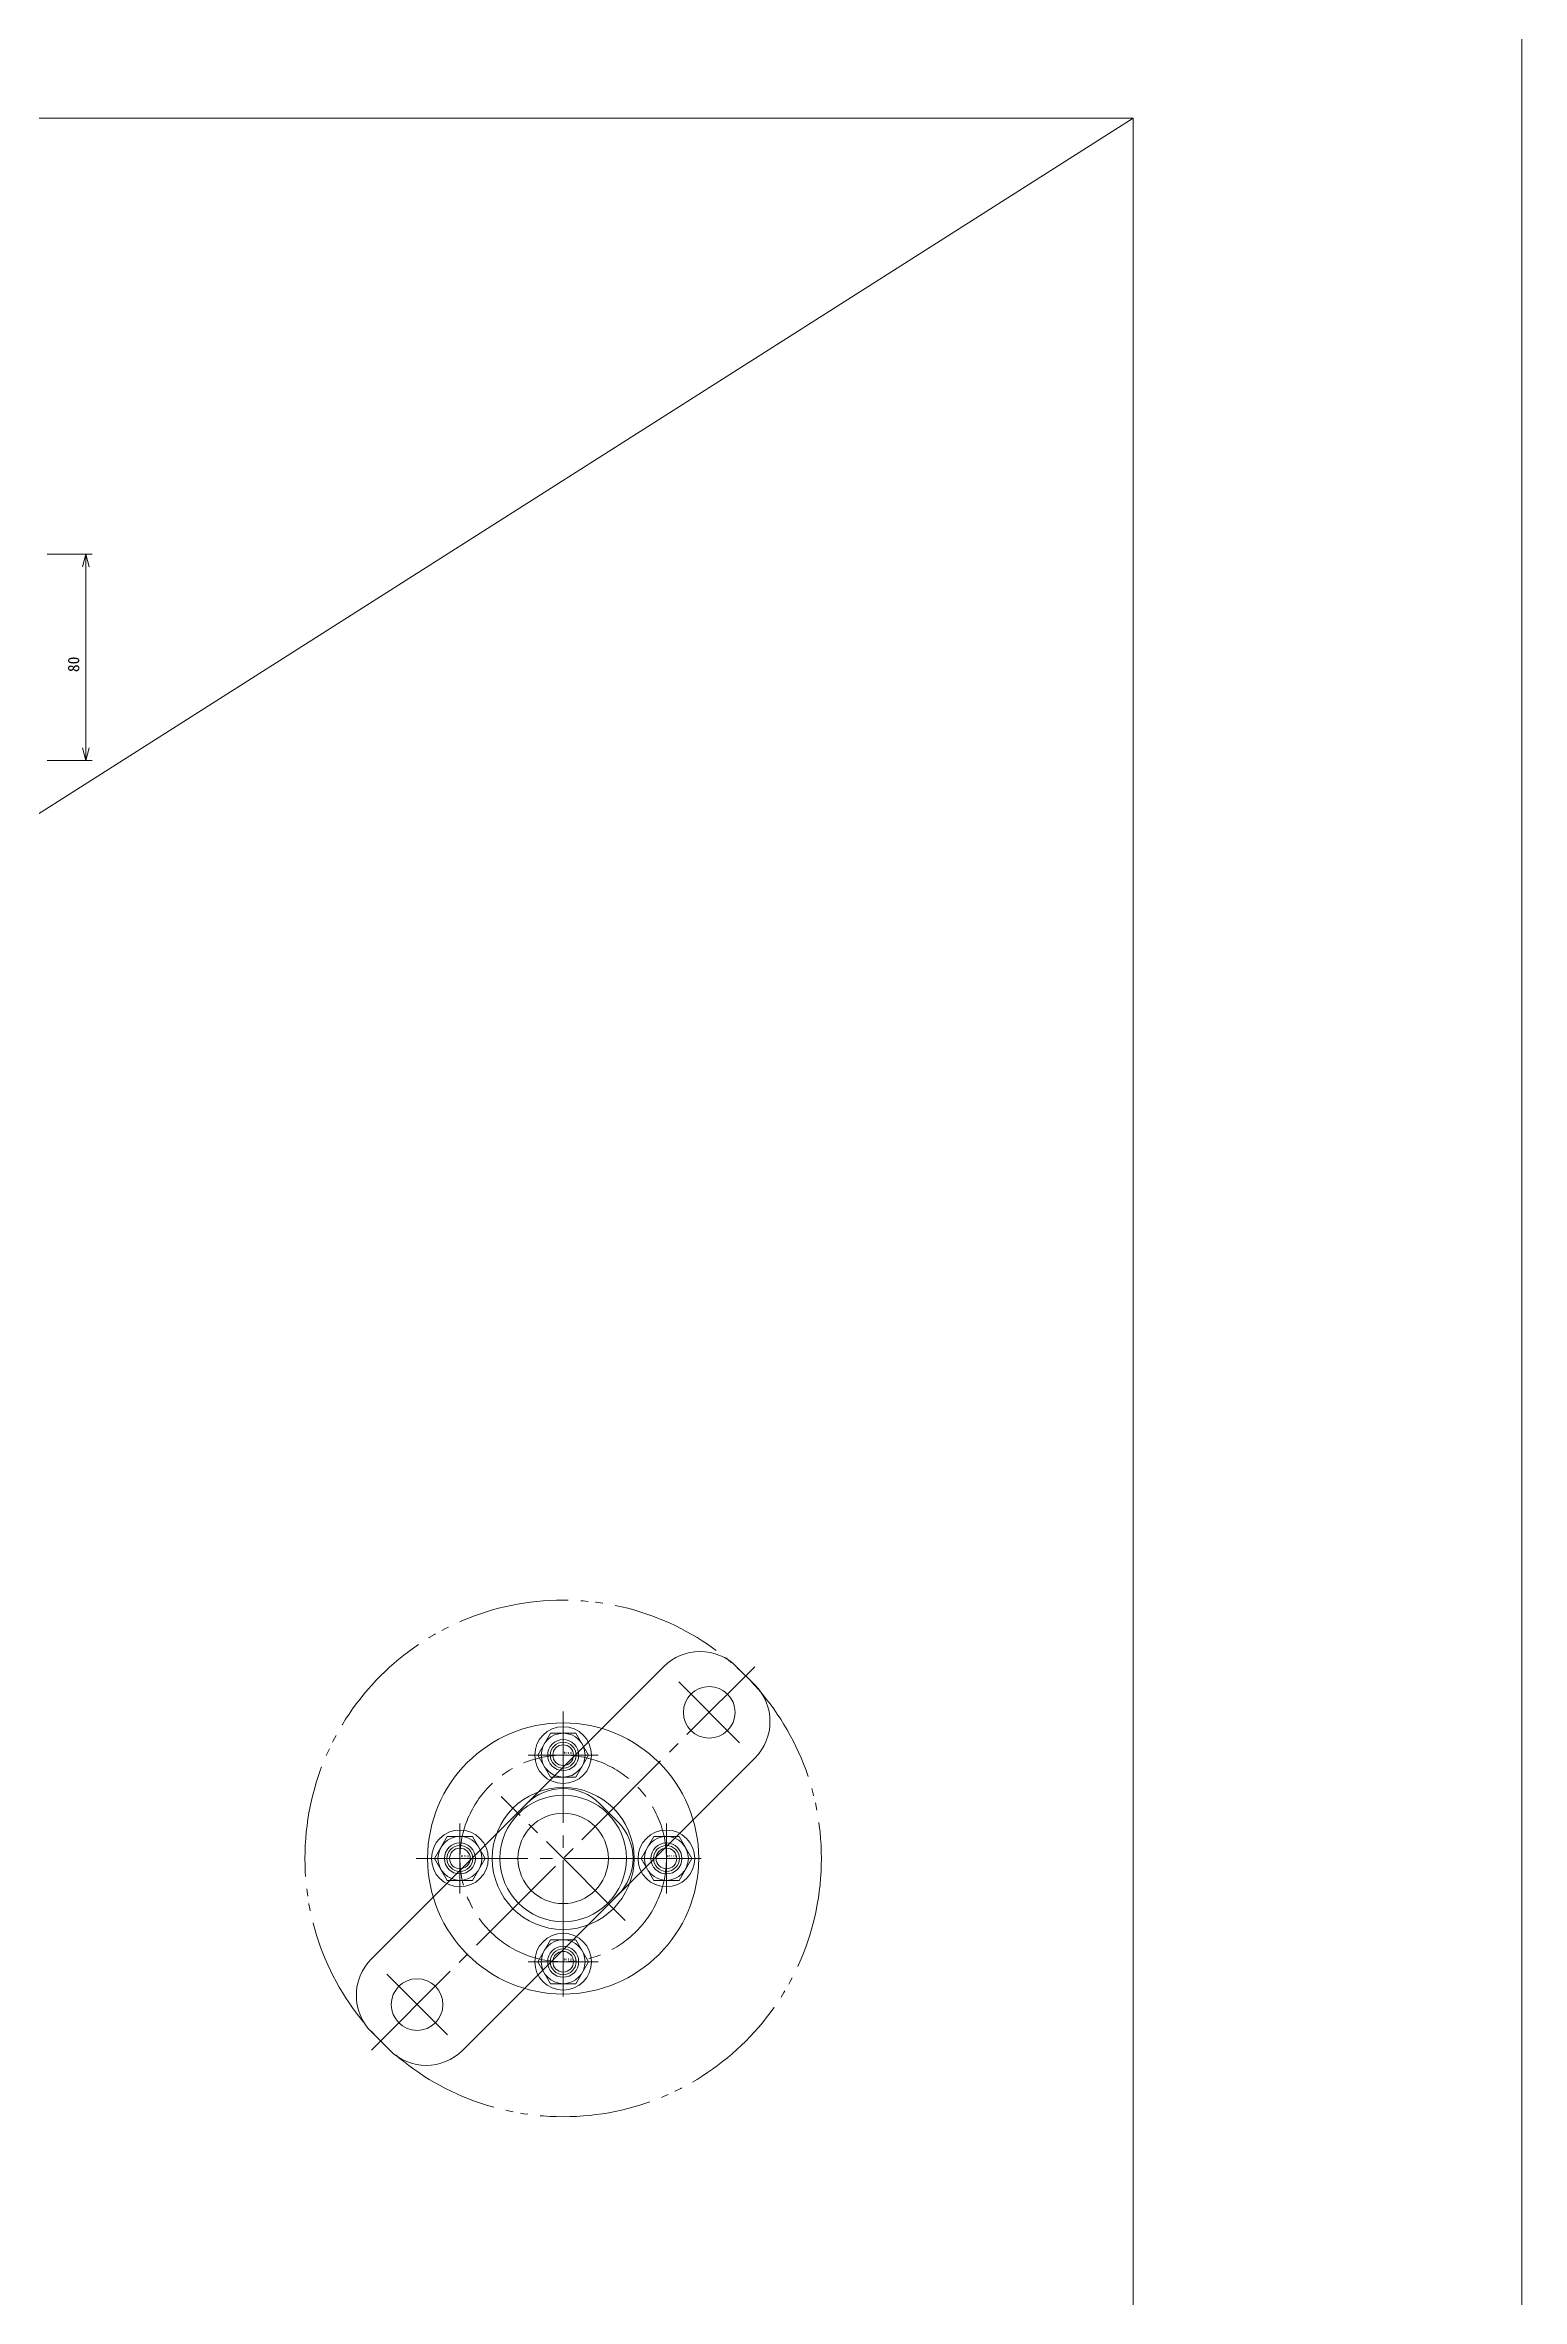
# Model space of a CAD drawing. Units: millimetres at full size. Extents: x -24503 to 24503, y -7436 to 7436.
# Drawn here: x -10259 to -9687, y -6858 to -5986 of the extents above; entities that cross this region are included whole.
import ezdxf
from ezdxf.enums import TextEntityAlignment as Align

# ---------------------------------------------------------------- set-up
doc = ezdxf.new("R2010")
doc.units = ezdxf.units.MM
doc.header["$LTSCALE"] = 4.8
doc.linetypes.add('CHAIN2', pattern=[12, 9, -1, 1, -1])
doc.linetypes.add('DOUBLE_CHAIN2', pattern=[12.8, 9, -1, 0.6, -0.6, 0.6, -1])
for name, color, linetype, lineweight in [('0-2_08_DIM', 3, 'Continuous', 9), ('0-3_06_PHANTOM', 7, 'DOUBLE_CHAIN2', 9), ('0-4_0', 2, 'Continuous', 9), ('0-6_05_CENTER', 2, 'CHAIN2', 9), ('0-7_04_HIDDEN', 7, 'Continuous', 9), ('0-8_10_DRAFT', 1, 'Continuous', 9)]:
    doc.layers.add(name, color=color, linetype=linetype, lineweight=lineweight)
doc.styles.add('ＭＳ ゴシック', font='')
doc.styles.get('ＭＳ ゴシック').set_extended_font_data('MS Gothic')

# ---------------------------------------------------------------- blocks, each defined once
blk = doc.blocks.new('A$C67185B67_1_1_1')
at = {"layer": '0-6_05_CENTER'}
for p, q in [((0, 105), (0, -105)), ((-16.631, 80), (16.631, 80)), ((-34, 0), (34, 0)), ((-16.631, -80), (16.631, -80))]:
    blk.add_line(p, q, dxfattribs=at)
at = {"layer": '0-7_04_HIDDEN'}
for p, q in [((5, 100), (-5, 100)), ((-25, 80), (-25, -80)), ((25, -80), (25, 80)), ((-25, 0), (-25, -5)), ((25, -5), (25, 0)), ((-5, -25), (5, -25)), ((-5, -100), (5, -100))]:
    blk.add_line(p, q, dxfattribs=at)
for centre, radius in [((0, 80), 10), ((0, 0), 17.5), ((0, -80), 10)]:
    blk.add_circle(centre, radius, dxfattribs=at)
for centre, start, end in [((-5, 80), 90, 180), ((5, 80), 0, 90), ((-5, -5), 180, 270), ((5, -5), 270, 0), ((-5, -80), 180, 270), ((5, -80), 270, 0)]:
    blk.add_arc(centre, 20, start, end, dxfattribs=at)
blk = doc.blocks.new('10b_2_1_1_1')
at = {"layer": '0-4_0', "color": 134, "linetype": 'CHAIN2'}
for p, q in [((0, -13.512), (0, 13.512)), ((13.512, 0), (-13.512, 0))]:
    blk.add_line(p, q, dxfattribs=at)
at = {"layer": '0-4_0', "color": 134}
for q in [(-9.8, 0), (4.9, 8.487)]:
    blk.add_line((-4.9, 8.487), q, dxfattribs=at)
for points in [[(-9.8, 0), (-4.9, -8.487), (4.9, -8.487)], [(4.9, -8.487), (9.8, 0), (4.9, 8.487)]]:
    blk.add_lwpolyline(points, dxfattribs=at)
for radius in [11, 8.487, 5, 4]:
    blk.add_circle((0, 0), radius, dxfattribs=at)
at = {"layer": '0-8_10_DRAFT', "style": 'ＭＳ ゴシック', "width": 1.8}
blk.add_text('M10', height=0.9164, dxfattribs=at).set_placement((0.256, 0.117), align=Align.BOTTOM_LEFT)
blk = doc.blocks.new('A$C0CF959C6_1_1_1')
at = {"layer": '0-4_0', "color": 134}
for centre, radius in [((0, 0), 52.5), ((0, 40), 6), ((0, 0), 27.5), ((-40, 0), 6), ((40, 0), 6), ((0, -40), 6)]:
    blk.add_circle(centre, radius, dxfattribs=at)
at = {"layer": '0-6_05_CENTER'}
for p, q in [((0, 56.936), (0, -56.936)), ((-56.936, 0), (56.936, 0))]:
    blk.add_line(p, q, dxfattribs=at)
blk.add_circle((0, 0), 40, dxfattribs=at)
at = {"layer": '0-7_04_HIDDEN'}
blk.add_circle((0, 0), 24.5, dxfattribs=at)
blk = doc.blocks.new('_Open30')
at = {"layer": '0-2_08_DIM'}
blk.add_line((0, 0), (-1, 0), dxfattribs=at)
blk.add_lwpolyline([(-1, 0.26795), (0, 0), (-1, -0.26795)], dxfattribs=at)

msp = doc.modelspace()

# ---------------------------------------------------------------- linework, layer by layer
at = {"layer": '0-2_08_DIM'}
for p, q in [((-10258.424, -6182.7), (-10240.907, -6182.7)), ((-10243.407, -6187.7), (-10243.407, -6257.7)), ((-10258.424, -6262.7), (-10240.907, -6262.7))]:
    msp.add_line(p, q, dxfattribs=at)
at = {"layer": '0-3_06_PHANTOM'}
msp.add_circle((-10058.541, -6687.761), 100, dxfattribs=at)
at = {"layer": '0-4_0', "color": 3}
msp.add_line((-9837.837, -6013.955), (-11422.149, -7020.643), dxfattribs=at)
for points in [[(-11683.73, -7213.135), (-9687.211, -7213.135), (-9687.211, -5277.588), (-11683.73, -5277.588)], [(-11422.149, -7020.643), (-9837.837, -7020.643), (-9837.837, -6013.955), (-11422.149, -6013.955)]]:
    msp.add_lwpolyline(points, close=True, dxfattribs=at)

# ---------------------------------------------------------------- block references
at = {"layer": '0-2_08_DIM', "xscale": 5, "yscale": 5}
for p, rotation in [((-10243.407, -6182.7), 90), ((-10243.407, -6262.7), 270)]:
    msp.add_blockref('_Open30', p, dxfattribs=dict(at, rotation=rotation))
at = {"layer": '0-4_0'}
for name, p in [('A$C0CF959C6_1_1_1', (-10058.541, -6687.761)), ('10b_2_1_1_1', (-10058.541, -6647.761)), ('10b_2_1_1_1', (-10098.541, -6687.761)), ('10b_2_1_1_1', (-10018.541, -6687.761)), ('10b_2_1_1_1', (-10058.541, -6727.761))]:
    msp.add_blockref(name, p, dxfattribs=at)
at = {"layer": '0-7_04_HIDDEN', "rotation": 135}
msp.add_blockref('A$C67185B67_1_1_1', (-10058.541, -6687.761), dxfattribs=at)

# ---------------------------------------------------------------- texts
at = {"layer": '0-2_08_DIM', "style": 'ＭＳ ゴシック'}
msp.add_text('80', height=4.399, rotation=90, dxfattribs=at).set_placement((-10244.657, -6228.414), align=Align.BOTTOM_LEFT)

doc.saveas('drawing.dxf')
